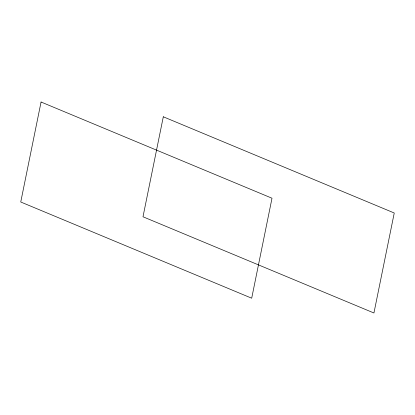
<?xml version="1.0" encoding="UTF-8"?>
<svg xmlns="http://www.w3.org/2000/svg" width="415" height="415" viewBox="0 0 415 415"><rect width="100%" height="100%" fill="white"/><g stroke="black" fill="none" stroke-linecap="round" stroke-linejoin="round"><path stroke-width="0.62" d="M41.064 102.012L20.75 202.001L251.692 298.209L272.007 198.225L41.064 102.012M163.308 116.791L142.993 216.775L373.936 312.988L394.25 212.999L163.308 116.791"/></g></svg>
